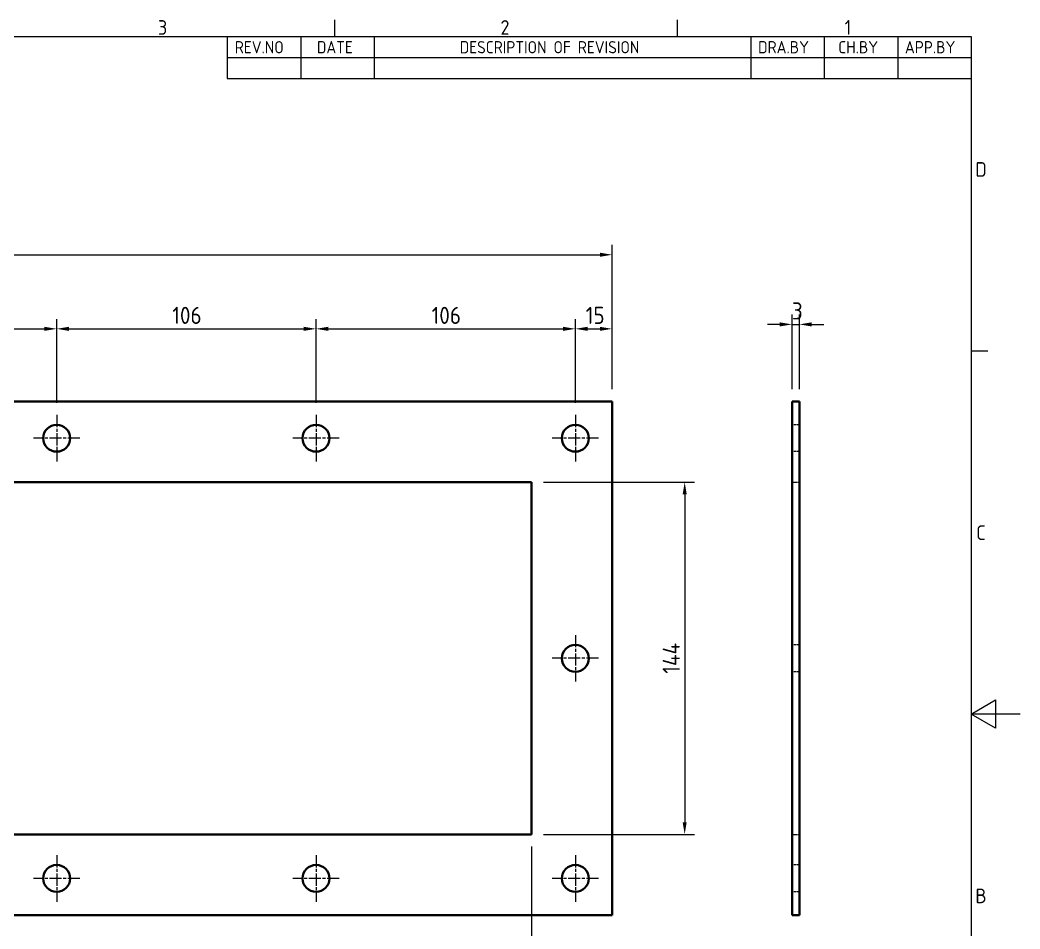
# Model space of a CAD drawing. Header units: millimetres. Extents: x 0 to 840, y 0 to 594.
# Drawn here: x 431.3 to 840, y 209.1 to 580.8 of the extents above; entities that cross this region are included whole.
import ezdxf

# ---------------------------------------------------------------- set-up
doc = ezdxf.new("R2010")
doc.units = ezdxf.units.MM
doc.header["$LTSCALE"] = 2
doc.linetypes.add('CHAIN', pattern=[0.35429999999999995, 0.2362, -0.0295, 0.0591, -0.0295])
doc.linetypes.add('DASHED', pattern=[0.2067, 0.1654, -0.0413])
doc.layers.get('0').update_dxf_attribs({"color": 3, "lineweight": 25})
for name, color, linetype, lineweight in [('가려진 것(ISO)', 2, 'DASHED', 18), ('가시적인 것(ISO)', 3, 'Continuous', 40), ('경계(ISO)', 7, 'Continuous', 25), ('기호(ISO)', 5, 'Continuous', 25), ('중심 표식(ISO)', 1, 'Continuous', 25), ('치수(ISO)', 2, 'Continuous', 25)]:
    doc.layers.add(name, color=color, linetype=linetype, lineweight=lineweight)
doc.styles.add('ISO Proportiona M2B', font='isocp.shx')
doc.styles.add('문자 텍스트_M2B', font='isocp.shx')
doc.styles.add('치수 텍스트_PSTEK_POSCO', font='isocp.shx')
doc.dimstyles.new('치수_PSTEK_POSCO', dxfattribs={"dimscale": 2, "dimtxt": 3.5, "dimasz": 2.5, "dimexe": 2, "dimexo": 2.5, "dimgap": 1, "dimtad": 1, "dimrnd": 1e-08, "dimdsep": 46, "dimtxsty": '치수 텍스트_PSTEK_POSCO', "dimcen": 0.09, "dimdle": 10, "dimclrd": 7, "dimclre": 7, "dimclrt": 2, "dimadec": 1, "dimazin": 2, "dimtfac": 1, "dimtmove": 0, "dimatfit": 3, "dimfxl": 0, "dimtolj": 1, "dimlwd": -1, "dimlwe": -1, "dimarcsym": 0})

# ---------------------------------------------------------------- blocks, each defined once
blk = doc.blocks.new('경계 Default Border')
at = {"layer": '경계(ISO)'}
for p, q in [((280, 287.0000076293945), (280, 290.4000091552734)), ((350, 287.0000076293945), (350, 290.4000091552734)), ((410, 222.7499961853027), (413.4000015258789, 222.7499961853027))]:
    blk.add_line(p, q, dxfattribs=at)
at = {"layer": '경계(ISO)', "flags": 128}
for points in [[(10, 10), (10, 287.0000076293945), (410, 287.0000076293945), (410, 10), (10, 10)], [(420, 148.5000038146973), (410, 148.5000038146973), (415, 151.3867473602295), (415, 145.6132507324219), (410, 148.5000038146973)]]:
    blk.add_lwpolyline(points, dxfattribs=at)
at = {"layer": '경계(ISO)', "color": 2, "char_height": 3.00000011920929, "attachment_point": 7, "style": '문자 텍스트_M2B'}
for s, insert in [('3', (243.8325386494398, 287.3713945155963)), ('2', (313.8325386494398, 287.3713945155963)), ('1', (384.1668652743101, 287.4)), ('D', (410.878270202895, 258.3463944559917)), ('C', (411.0445395201643, 184.0963944559917)), ('B', (410.878270202895, 109.8463944559917))]:
    blk.add_mtext(s, dxfattribs=dict(at, insert=insert))
blk = doc.blocks.new('리비전 내역')
at = {"layer": '기호(ISO)'}
for p, q in [((258, 287.0000076293945), (410, 287.0000076293945)), ((258, 287.0000076293945), (258, 282.7200076293945)), ((273, 287.0000076293945), (273, 282.7200076293945)), ((288, 287.0000076293945), (288, 282.7200076293945)), ((365, 287.0000076293945), (365, 282.7200076293945)), ((380, 287.0000076293945), (380, 282.7200076293945)), ((395, 287.0000076293945), (395, 282.7200076293945)), ((410, 287.0000076293945), (410, 282.7200076293945)), ((258, 282.7200076293945), (410, 282.7200076293945)), ((258, 282.7200076293945), (258, 278.4400076293945)), ((273, 282.7200076293945), (273, 278.4400076293945)), ((288, 282.7200076293945), (288, 278.4400076293945)), ((365, 282.7200076293945), (365, 278.4400076293945)), ((380, 282.7200076293945), (380, 278.4400076293945)), ((395, 282.7200076293945), (395, 278.4400076293945)), ((410, 282.7200076293945), (410, 278.4400076293945)), ((258, 278.4400076293945), (410, 278.4400076293945))]:
    blk.add_line(p, q, dxfattribs=at)
at = {"layer": '기호(ISO)', "color": 2, "char_height": 2.5, "attachment_point": 7, "style": 'ISO Proportiona M2B'}
for s, insert in [('REV.NO', (259.5271157026291, 283.5831900503393)), ('DATE', (276.3142317728366, 283.5831900503393)), ('DESCRIPTION OF REVISION', (305.5070204333629, 283.5831900503393)), ('DRA.BY', (366.4757339553204, 283.5831900503393)), ('CH.BY', (382.8642915086117, 283.5831900503393)), ('APP.BY', (396.4777339604404, 283.5831900503393))]:
    blk.add_mtext(s, dxfattribs=dict(at, insert=insert))
blk = doc.blocks.new('*D25')
at = {"layer": 'Defpoints', "color": 0, "transparency": 16777216}
for p in [(673.2764950636739, 454.5321051195145), (673.2764950636739, 424.8177360746771), (658.2764950636739, 419.3177360746771)]:
    blk.add_point(p, dxfattribs=at)
at = {"layer": '치수(ISO)', "color": 7, "transparency": 16777216}
for p, q in [((658.2764950636739, 424.3177360746771), (658.2764950636739, 458.5321051195145)), ((673.2764950636739, 429.8177360746771), (673.2764950636739, 458.5321051195145)), ((663.2764950636739, 454.5321051195145), (668.2764950636739, 454.5321051195145))]:
    blk.add_line(p, q, dxfattribs=at)
for points in [[(663.2764950636739, 455.3654384528478), (663.2764950636739, 453.6987717861812), (658.2764950636739, 454.5321051195145)], [(668.2764950636739, 455.3654384528478), (668.2764950636739, 453.6987717861812), (673.2764950636739, 454.5321051195145)]]:
    blk.add_solid(points, dxfattribs=at)
at = {"layer": '치수(ISO)', "color": 2, "transparency": 16777216, "insert": (662.5015203168433, 460.0321051195145), "char_height": 7, "attachment_point": 4, "style": '치수 텍스트_PSTEK_POSCO'}
blk.add_mtext('\\A1;15', dxfattribs=at)
blk = doc.blocks.new('*D29')
at = {"layer": 'Defpoints', "color": 0, "transparency": 16777216}
for p in [(146.276495063674, 247.8177360746769), (640.276495063674, 247.8177360746771), (146.276495063674, 185.2249044888568)]:
    blk.add_point(p, dxfattribs=at)
at = {"layer": '치수(ISO)', "color": 7, "transparency": 16777216}
for p, q in [((146.276495063674, 242.8177360746769), (146.276495063674, 181.2249044888568)), ((640.276495063674, 242.8177360746771), (640.276495063674, 181.2249044888568)), ((635.276495063674, 185.2249044888568), (151.276495063674, 185.2249044888568))]:
    blk.add_line(p, q, dxfattribs=at)
for points in [[(151.276495063674, 186.0582378221901), (151.276495063674, 184.3915711555235), (146.276495063674, 185.2249044888568)], [(635.276495063674, 186.0582378221901), (635.276495063674, 184.3915711555235), (640.276495063674, 185.2249044888568)]]:
    blk.add_solid(points, dxfattribs=at)
at = {"layer": '치수(ISO)', "color": 2, "transparency": 16777216, "insert": (386.264264906944, 190.7249044888568), "char_height": 7, "attachment_point": 4, "style": '치수 텍스트_PSTEK_POSCO'}
blk.add_mtext('\\A1;494', dxfattribs=at)
blk = doc.blocks.new('*D30')
at = {"layer": 'Defpoints', "color": 0, "transparency": 16777216}
for p in [(673.276495063674, 484.8177360746768), (113.276495063674, 424.8177360746768), (673.276495063674, 424.8177360746771)]:
    blk.add_point(p, dxfattribs=at)
at = {"layer": '치수(ISO)', "color": 7, "transparency": 16777216}
for p, q in [((113.276495063674, 429.8177360746768), (113.276495063674, 488.8177360746768)), ((673.276495063674, 429.8177360746771), (673.276495063674, 488.8177360746768)), ((118.276495063674, 484.8177360746768), (668.276495063674, 484.8177360746768))]:
    blk.add_line(p, q, dxfattribs=at)
for points in [[(118.276495063674, 485.6510694080101), (118.276495063674, 483.9844027413434), (113.276495063674, 484.8177360746768)], [(668.276495063674, 485.6510694080101), (668.276495063674, 483.9844027413434), (673.276495063674, 484.8177360746768)]]:
    blk.add_solid(points, dxfattribs=at)
at = {"layer": '치수(ISO)', "color": 2, "transparency": 16777216, "insert": (386.9737391581621, 490.3177360746768), "char_height": 7, "attachment_point": 4, "style": '치수 텍스트_PSTEK_POSCO'}
blk.add_mtext('\\A1;560', dxfattribs=at)
blk = doc.blocks.new('*D32')
at = {"layer": 'Defpoints', "color": 0, "transparency": 16777216}
for p in [(640.2764950636738, 391.817736074677), (640.276495063674, 247.8177360746771), (702.9464687837595, 247.8177360746771)]:
    blk.add_point(p, dxfattribs=at)
at = {"layer": '치수(ISO)', "color": 7, "transparency": 16777216}
for p, q in [((645.2764950636738, 391.817736074677), (706.9464687837597, 391.817736074677)), ((702.9464687837597, 386.817736074677), (702.9464687837595, 252.8177360746771)), ((645.276495063674, 247.8177360746771), (706.9464687837595, 247.8177360746771))]:
    blk.add_line(p, q, dxfattribs=at)
for points in [[(702.1131354504263, 386.817736074677), (703.779802117093, 386.817736074677), (702.9464687837597, 391.817736074677)], [(702.1131354504262, 252.8177360746771), (703.7798021170929, 252.8177360746771), (702.9464687837595, 247.8177360746771)]]:
    blk.add_solid(points, dxfattribs=at)
at = {"layer": '치수(ISO)', "color": 2, "transparency": 16777216, "insert": (697.4464687837595, 313.5177360746771), "char_height": 7, "attachment_point": 4, "rotation": 90, "style": '치수 텍스트_PSTEK_POSCO'}
blk.add_mtext('\\A1;144', dxfattribs=at)
blk = doc.blocks.new('*D33')
at = {"layer": 'Defpoints', "color": 0, "transparency": 16777216}
for p in [(749.8283632148316, 456.3459686304055), (746.8283632148316, 424.8177360746771), (749.8283632148316, 424.8177360746771)]:
    blk.add_point(p, dxfattribs=at)
at = {"layer": '치수(ISO)', "color": 7, "transparency": 16777216}
for p, q in [((746.8283632148316, 429.8177360746771), (746.8283632148316, 460.3459686304055)), ((749.8283632148316, 429.8177360746771), (749.8283632148316, 460.3459686304055)), ((741.8283632148316, 456.3459686304055), (736.8283632148316, 456.3459686304055)), ((746.8283632148316, 456.3459686304055), (749.8283632148316, 456.3459686304055)), ((754.8283632148316, 456.3459686304055), (759.8283632148316, 456.3459686304055))]:
    blk.add_line(p, q, dxfattribs=at)
for points in [[(741.8283632148316, 457.1793019637388), (741.8283632148316, 455.5126352970722), (746.8283632148316, 456.3459686304055)], [(754.8283632148316, 457.1793019637388), (754.8283632148316, 455.5126352970722), (749.8283632148316, 456.3459686304055)]]:
    blk.add_solid(points, dxfattribs=at)
at = {"layer": '치수(ISO)', "color": 2, "transparency": 16777216, "insert": (746.783388468001, 461.8459686304055), "char_height": 7, "attachment_point": 4, "style": '치수 텍스트_PSTEK_POSCO'}
blk.add_mtext('\\A1;3', dxfattribs=at)
blk = doc.blocks.new('*D34')
at = {"layer": 'Defpoints', "color": 0, "transparency": 16777216}
for p in [(446.2764950636739, 454.5321051195144), (340.276495063674, 419.3177360746768), (446.2764950636739, 419.3177360746769)]:
    blk.add_point(p, dxfattribs=at)
at = {"layer": '치수(ISO)', "color": 7, "transparency": 16777216}
for p, q in [((340.276495063674, 424.3177360746768), (340.276495063674, 458.5321051195144)), ((446.2764950636739, 424.3177360746769), (446.2764950636739, 458.5321051195144)), ((345.276495063674, 454.5321051195144), (441.2764950636739, 454.5321051195144))]:
    blk.add_line(p, q, dxfattribs=at)
for points in [[(345.276495063674, 455.3654384528477), (345.276495063674, 453.6987717861811), (340.276495063674, 454.5321051195144)], [(441.2764950636739, 455.3654384528477), (441.2764950636739, 453.6987717861811), (446.2764950636739, 454.5321051195144)]]:
    blk.add_solid(points, dxfattribs=at)
at = {"layer": '치수(ISO)', "color": 2, "transparency": 16777216, "insert": (387.5028730164298, 460.0321051195144), "char_height": 7, "attachment_point": 4, "style": '치수 텍스트_PSTEK_POSCO'}
blk.add_mtext('\\A1;106', dxfattribs=at)
blk = doc.blocks.new('*D35')
at = {"layer": 'Defpoints', "color": 0, "transparency": 16777216}
for p in [(552.276495063674, 454.5321051195144), (446.2764950636739, 419.3177360746769), (552.276495063674, 419.317736074677)]:
    blk.add_point(p, dxfattribs=at)
at = {"layer": '치수(ISO)', "color": 7, "transparency": 16777216}
for p, q in [((446.2764950636739, 424.3177360746769), (446.2764950636739, 458.5321051195144)), ((552.276495063674, 424.317736074677), (552.276495063674, 458.5321051195144)), ((451.2764950636739, 454.5321051195144), (547.276495063674, 454.5321051195144))]:
    blk.add_line(p, q, dxfattribs=at)
for points in [[(451.2764950636739, 455.3654384528477), (451.2764950636739, 453.6987717861811), (446.2764950636739, 454.5321051195144)], [(547.276495063674, 455.3654384528477), (547.276495063674, 453.6987717861811), (552.276495063674, 454.5321051195144)]]:
    blk.add_solid(points, dxfattribs=at)
at = {"layer": '치수(ISO)', "color": 2, "transparency": 16777216, "insert": (493.5028730164299, 460.0321051195144), "char_height": 7, "attachment_point": 4, "style": '치수 텍스트_PSTEK_POSCO'}
blk.add_mtext('\\A1;106', dxfattribs=at)
blk = doc.blocks.new('*D36')
at = {"layer": 'Defpoints', "color": 0, "transparency": 16777216}
for p in [(658.2764950636739, 454.5321051195144), (552.276495063674, 419.317736074677), (658.2764950636739, 419.3177360746771)]:
    blk.add_point(p, dxfattribs=at)
at = {"layer": '치수(ISO)', "color": 7, "transparency": 16777216}
for p, q in [((552.276495063674, 424.317736074677), (552.276495063674, 458.5321051195144)), ((658.2764950636739, 424.3177360746771), (658.2764950636739, 458.5321051195144)), ((557.276495063674, 454.5321051195144), (653.2764950636739, 454.5321051195144))]:
    blk.add_line(p, q, dxfattribs=at)
for points in [[(557.276495063674, 455.3654384528477), (557.276495063674, 453.6987717861811), (552.276495063674, 454.5321051195144)], [(653.2764950636739, 455.3654384528477), (653.2764950636739, 453.6987717861811), (658.2764950636739, 454.5321051195144)]]:
    blk.add_solid(points, dxfattribs=at)
at = {"layer": '치수(ISO)', "color": 2, "transparency": 16777216, "insert": (599.5028730164299, 460.0321051195144), "char_height": 7, "attachment_point": 4, "style": '치수 텍스트_PSTEK_POSCO'}
blk.add_mtext('\\A1;106', dxfattribs=at)

msp = doc.modelspace()

# ---------------------------------------------------------------- linework, layer by layer
at = {"layer": '가려진 것(ISO)', "ltscale": 2.856944799423218}
for p, q in [((749.8283632148273, 415.317736074677), (746.8283632148273, 415.317736074677)), ((749.8283632148273, 404.317736074677), (746.8283632148273, 404.317736074677)), ((746.8283632148218, 391.817736074677), (749.8283632148219, 391.817736074677)), ((749.8283632148273, 325.317736074677), (746.8283632148273, 325.317736074677)), ((749.8283632148273, 314.317736074677), (746.8283632148273, 314.317736074677)), ((746.8283632148218, 247.8177360746771), (749.8283632148219, 247.8177360746771)), ((749.8283632148273, 235.317736074677), (746.8283632148273, 235.317736074677)), ((749.8283632148273, 224.317736074677), (746.8283632148273, 224.317736074677))]:
    msp.add_line(p, q, dxfattribs=at)
at = {"layer": '가시적인 것(ISO)'}
for p, q in [((113.276495063674, 424.8177360746768), (673.2764950636739, 424.8177360746771)), ((673.2764950636739, 424.8177360746771), (673.276495063674, 214.8177360746771)), ((749.8283632148318, 424.8177360746771), (746.8283632148316, 424.8177360746771)), ((746.8283632148316, 424.8177360746771), (746.8283632148316, 214.8177360746771)), ((749.8283632148318, 214.8177360746771), (749.8283632148318, 424.8177360746771)), ((146.276495063674, 391.8177360746768), (640.2764950636738, 391.817736074677)), ((640.2764950636738, 391.817736074677), (640.276495063674, 247.8177360746771)), ((640.276495063674, 247.8177360746771), (146.276495063674, 247.8177360746769)), ((673.276495063674, 214.8177360746771), (113.2764950636741, 214.8177360746768)), ((749.8283632148318, 214.8177360746771), (746.8283632148316, 214.8177360746771))]:
    msp.add_line(p, q, dxfattribs=at)
for centre in [(446.2764950636739, 409.8177360746769), (552.2764950636739, 409.8177360746769), (658.2764950636739, 409.8177360746771), (658.276495063674, 319.817736074677), (446.276495063674, 229.8177360746769), (552.276495063674, 229.817736074677), (658.276495063674, 229.817736074677)]:
    msp.add_circle(centre, 5.5, dxfattribs=at)
at = {"layer": '중심 표식(ISO)', "linetype": 'CHAIN', "ltscale": 10.55637073516846}
for p, q in [((446.2764950636739, 419.3177360746769), (446.2764950636739, 400.3177360746769)), ((552.276495063674, 419.317736074677), (552.276495063674, 400.3177360746769)), ((658.2764950636739, 419.3177360746771), (658.2764950636739, 400.317736074677)), ((455.7764950636739, 409.8177360746769), (436.7764950636739, 409.8177360746769)), ((561.776495063674, 409.8177360746769), (542.776495063674, 409.8177360746769)), ((667.776495063674, 409.8177360746771), (648.7764950636739, 409.8177360746771)), ((658.276495063674, 329.317736074677), (658.276495063674, 310.317736074677)), ((667.7764950636741, 319.817736074677), (648.776495063674, 319.817736074677)), ((446.276495063674, 239.3177360746769), (446.276495063674, 220.317736074677)), ((552.276495063674, 239.317736074677), (552.276495063674, 220.317736074677)), ((658.276495063674, 239.317736074677), (658.276495063674, 220.317736074677)), ((455.7764950636741, 229.8177360746769), (436.776495063674, 229.8177360746769)), ((561.7764950636741, 229.817736074677), (542.776495063674, 229.817736074677)), ((667.7764950636741, 229.817736074677), (648.776495063674, 229.817736074677))]:
    msp.add_line(p, q, dxfattribs=at)

# ---------------------------------------------------------------- block references
at = {"xscale": 2, "yscale": 2, "zscale": 2}
msp.add_blockref('경계 Default Border', (0, 0), dxfattribs=at)
at = {"layer": '기호(ISO)', "xscale": 2, "yscale": 2, "zscale": 2}
msp.add_blockref('리비전 내역', (0, 0), dxfattribs=at)

# ---------------------------------------------------------------- dimensions: what is measured, and where the dimension line sits
at = {"layer": '치수(ISO)', "color": 7}
for base, p1, p2, angle, override, picture, middle in [((673.276495063674, 484.8177360746768), (113.276495063674, 424.8177360746768), (673.276495063674, 424.8177360746771), 180, {"dimdec": 2, "dimtp": 0, "dimtm": -0, "dimtdec": 2, "dimtofl": 0, "dimatfit": 1}, '*D30', (393.2764950636739, 484.8177360746768)), ((749.8283632148316, 456.3459686304055), (746.8283632148316, 424.8177360746771), (749.8283632148316, 424.8177360746771), 180, {"dimdec": 2, "dimtp": 0, "dimtm": -0, "dimtdec": 2, "dimtofl": 1, "dimatfit": 1}, '*D33', (748.3283632148316, 456.3459686304055)), ((446.2764950636739, 454.5321051195144), (340.276495063674, 419.3177360746768), (446.2764950636739, 419.3177360746769), 180, {"dimdec": 2, "dimtp": 0, "dimtm": -0, "dimtdec": 2, "dimtofl": 0, "dimatfit": 1}, '*D34', (393.2764950636739, 454.5321051195144)), ((552.276495063674, 454.5321051195144), (446.2764950636739, 419.3177360746769), (552.276495063674, 419.317736074677), 180, {"dimdec": 2, "dimtp": 0, "dimtm": -0, "dimtdec": 2, "dimtofl": 0, "dimatfit": 1}, '*D35', (499.276495063674, 454.5321051195144)), ((658.2764950636739, 454.5321051195144), (552.276495063674, 419.317736074677), (658.2764950636739, 419.3177360746771), 180, {"dimdec": 2, "dimtp": 0, "dimtm": -0, "dimtdec": 2, "dimtofl": 0, "dimatfit": 1}, '*D36', (605.276495063674, 454.5321051195144)), ((673.2764950636739, 454.5321051195145), (658.2764950636739, 419.3177360746771), (673.2764950636739, 424.8177360746771), 180, {"dimdec": 2, "dimtp": 0, "dimtm": -0, "dimtdec": 2, "dimtofl": 0, "dimatfit": 1}, '*D25', (665.7964950636739, 454.5321051195145)), ((702.9464687837595, 247.8177360746771), (640.2764950636738, 391.817736074677), (640.276495063674, 247.8177360746771), 90, {"dimdec": 2, "dimtp": 0, "dimtm": -0, "dimtdec": 2, "dimtofl": 0, "dimatfit": 1}, '*D32', (702.9464687837595, 319.8177360746771)), ((146.276495063674, 185.2249044888568), (640.276495063674, 247.8177360746771), (146.276495063674, 247.8177360746769), 180, {"dimdec": 2, "dimtp": 0, "dimtm": -0, "dimtdec": 2, "dimtofl": 0, "dimatfit": 1}, '*D29', (393.276495063674, 185.2249044888568))]:
    dim = msp.add_linear_dim(base=base, p1=p1, p2=p2, angle=angle, dimstyle='치수_PSTEK_POSCO', override=override, dxfattribs=at)
    dim.commit()
    dim.dimension.update_dxf_attribs({"geometry": picture, "text_midpoint": middle, "dimtype": 160})

doc.saveas('drawing.dxf')
